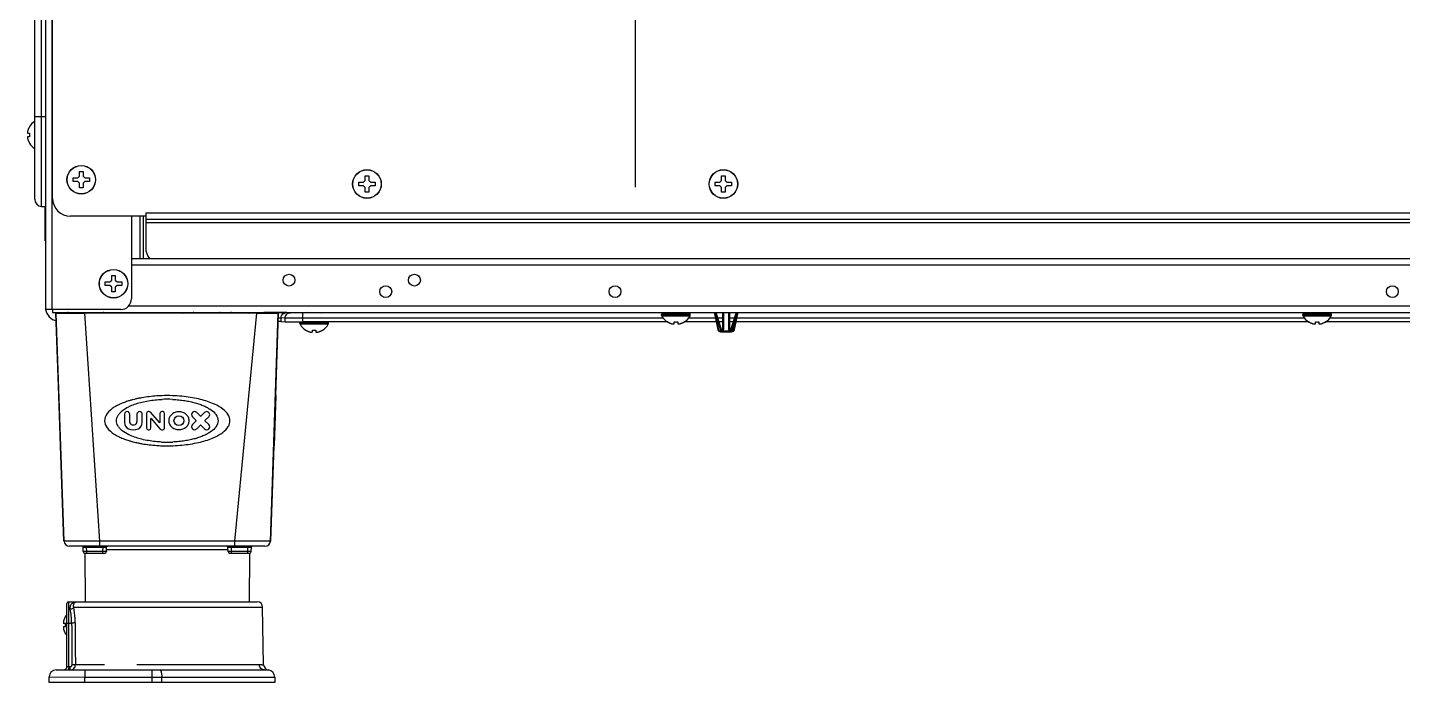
# Model space of a CAD drawing. Header units: millimetres. Extents: x -1538 to 3509, y -1646 to 2016.
# Drawn here: x 2606.4 to 2990.2, y -329.1 to -146.5 of the extents above; entities that cross this region are included whole.
import ezdxf

# ---------------------------------------------------------------- set-up
doc = ezdxf.new("R2010")
doc.units = ezdxf.units.MM
doc.header["$LTSCALE"] = 23.1
doc.layers.get('0').update_dxf_attribs({"linetype": 'CONTINUOUS'})

msp = doc.modelspace()

# ---------------------------------------------------------------- linework, layer by layer
at = {"linetype": 'Continuous'}
for p, q in [((2613.2, 574.36), (2613.2, -225.14)), ((2611.4, 565.09), (2611.4, -225.14)), ((2613.4, -194.14), (2613.4, -4.64)), ((2610.29, -196.39), (2610.29, -41.5)), ((2608.4, -194.39), (2608.4, -43.5)), ((2611.4, -171.44), (2608.4, -171.44)), ((2606.4, -175.94), (2606.95, -175.94)), ((2606.92, -174.14), (2606.95, -174.14)), ((2606.95, -176.94), (2606.4, -176.94)), ((2606.95, -178.74), (2606.92, -178.74)), ((2620.4, -188.44), (2620.9, -187.94)), ((2620.9, -187.94), (2620.9, -186.64)), ((2620.9, -186.64), (2621.9, -186.64)), ((2621.9, -186.64), (2621.9, -187.94)), ((2621.9, -187.94), (2622.4, -188.44)), ((2700.65, -189.14), (2700.65, -187.84)), ((2700.65, -187.84), (2701.65, -187.84)), ((2701.65, -187.84), (2701.65, -189.14)), ((2800.15, -187.84), (2801.15, -187.84)), ((2800.15, -189.14), (2800.15, -187.84)), ((2801.15, -187.84), (2801.15, -189.14)), ((2619.1, -189.44), (2619.1, -188.44)), ((2619.1, -188.44), (2620.4, -188.44)), ((2620.4, -189.44), (2619.1, -189.44)), ((2620.9, -189.94), (2620.4, -189.44)), ((2620.9, -191.24), (2620.9, -189.94)), ((2621.9, -191.24), (2620.9, -191.24)), ((2622.4, -189.44), (2621.9, -189.94)), ((2621.9, -189.94), (2621.9, -191.24)), ((2622.4, -188.44), (2623.7, -188.44)), ((2623.7, -189.44), (2622.4, -189.44)), ((2623.7, -188.44), (2623.7, -189.44)), ((2698.85, -190.64), (2698.85, -189.64)), ((2698.85, -189.64), (2700.15, -189.64)), ((2700.15, -190.64), (2698.85, -190.64)), ((2700.15, -189.64), (2700.65, -189.14)), ((2700.65, -191.14), (2700.15, -190.64)), ((2700.65, -192.44), (2700.65, -191.14)), ((2701.65, -189.14), (2702.15, -189.64)), ((2702.15, -190.64), (2701.65, -191.14)), ((2701.65, -191.14), (2701.65, -192.44)), ((2702.15, -189.64), (2703.45, -189.64)), ((2703.45, -190.64), (2702.15, -190.64)), ((2703.45, -189.64), (2703.45, -190.64)), ((2798.35, -189.64), (2799.65, -189.64)), ((2798.35, -190.64), (2798.35, -189.64)), ((2799.65, -190.64), (2798.35, -190.64)), ((2799.65, -189.64), (2800.15, -189.14)), ((2800.15, -191.14), (2799.65, -190.64)), ((2800.15, -192.44), (2800.15, -191.14)), ((2801.15, -189.14), (2801.65, -189.64)), ((2801.65, -190.64), (2801.15, -191.14)), ((2801.15, -191.14), (2801.15, -192.44)), ((2801.65, -189.64), (2802.95, -189.64)), ((2802.95, -190.64), (2801.65, -190.64)), ((2802.95, -189.64), (2802.95, -190.64)), ((2701.65, -192.44), (2700.65, -192.44)), ((2801.15, -192.44), (2800.15, -192.44)), ((2610.29, -196.39), (2611.35, -196.44)), ((2611.35, -205.94), (2611.35, -196.44)), ((2639.4, -199.14), (2618.4, -199.14)), ((2635.4, -199.14), (2635.4, -222.14)), ((2637.86, -210.94), (2637.86, -199.14)), ((2638.73, -210.94), (2638.73, -199.14)), ((2639.4, -198.14), (2639.4, -207.94)), ((2639.4, -198.14), (3443.4, -198.14)), ((2639.4, -199.94), (3443.4, -199.94)), ((3443.4, -200.94), (2639.4, -200.94)), ((2611.35, -203.94), (2611.4, -203.94)), ((2611.35, -205.94), (2611.4, -205.94)), ((2635.4, -210.94), (3447.4, -210.94)), ((3447.4, -212.74), (2635.4, -212.74)), ((2628.1, -218.44), (2628.1, -217.44)), ((2628.1, -217.44), (2629.4, -217.44)), ((2629.4, -218.44), (2628.1, -218.44)), ((2629.4, -217.44), (2629.9, -216.94)), ((2629.9, -218.94), (2629.4, -218.44)), ((2629.9, -216.94), (2629.9, -215.64)), ((2629.9, -215.64), (2630.9, -215.64)), ((2630.9, -215.64), (2630.9, -216.94)), ((2630.9, -216.94), (2631.4, -217.44)), ((2631.4, -218.44), (2630.9, -218.94)), ((2631.4, -217.44), (2632.7, -217.44)), ((2632.7, -218.44), (2631.4, -218.44)), ((2632.7, -217.44), (2632.7, -218.44)), ((2629.9, -220.24), (2629.9, -218.94)), ((2630.9, -220.24), (2629.9, -220.24)), ((2630.9, -218.94), (2630.9, -220.24)), ((2632.4, -225.14), (2611.4, -225.14)), ((2613.4, -225.14), (2613.4, -225.94)), ((2613.4, -225.94), (3469.4, -225.94)), ((2615.1, -249.14), (2614.3, -226.15)), ((2616.62, -289.7), (2614.4, -226.14)), ((2614.4, -226.14), (2622.4, -226.14)), ((2626.58, -289.7), (2622.4, -226.15)), ((2670.39, -226.15), (2622.4, -226.15)), ((2634.63, -224.14), (3448.17, -224.14)), ((2641.01, -225.94), (2640.8, -226.15)), ((2642.9, -226.15), (2642.9, -225.94)), ((2647.9, -226.15), (2647.9, -225.94)), ((2649.79, -225.94), (2649.99, -226.15)), ((2664.25, -289.7), (2670.39, -226.15)), ((2670.39, -226.14), (2676.4, -226.14)), ((2674.18, -289.7), (2676.4, -226.14)), ((2675.69, -249.14), (2676.5, -226.15)), ((2679.79, -226.04), (2678.79, -225.99)), ((2683.24, -228.57), (2683.24, -226.06)), ((2785.48, -226.06), (2683.24, -226.06)), ((2684.62, -226.03), (2684.47, -225.94)), ((2688.18, -226.03), (2688.32, -225.94)), ((2791, -226.14), (2783.8, -226.14)), ((2797.95, -226.06), (2789.31, -226.06)), ((2798.03, -225.94), (2799.06, -230.71)), ((2798.28, -225.94), (2799.31, -230.66)), ((2799.89, -230.85), (2798.36, -225.94)), ((2800.13, -230.77), (2798.62, -225.94)), ((2800.4, -226.06), (2798.66, -226.06)), ((2800.4, -225.94), (2800.4, -230.74)), ((2800.65, -225.94), (2800.65, -230.74)), ((2802.15, -230.74), (2802.15, -225.94)), ((2802.4, -230.74), (2802.4, -225.94)), ((2804.13, -226.06), (2802.4, -226.06)), ((2804.17, -225.94), (2802.67, -230.77)), ((2804.43, -225.94), (2802.91, -230.85)), ((2803.49, -230.66), (2804.51, -225.94)), ((2803.73, -230.71), (2804.77, -225.94)), ((2964.48, -226.06), (2804.85, -226.06)), ((2970, -226.14), (2962.8, -226.14)), ((2999.4, -226.06), (2968.31, -226.06)), ((2676.35, -227.48), (2677.13, -227.48)), ((2677.13, -227.48), (2677.13, -228.48)), ((2678.31, -227.54), (2677.13, -227.48)), ((2677.13, -228.48), (2678.31, -228.54)), ((2678.31, -228.54), (2678.31, -227.54)), ((2682.4, -229.04), (2682.4, -228.84)), ((2690.4, -228.84), (2682.4, -228.84)), ((2690.4, -229.04), (2682.4, -229.04)), ((2690.34, -229.25), (2682.45, -229.25)), ((2783.92, -227.56), (2683.24, -227.56)), ((2785.1, -228.57), (2683.24, -228.57)), ((2690.4, -229.04), (2690.4, -228.84)), ((2791.4, -226.54), (2783.4, -226.54)), ((2783.4, -226.74), (2783.4, -226.54)), ((2791.4, -226.74), (2783.4, -226.74)), ((2791.34, -226.95), (2783.45, -226.95)), ((2785.1, -228.62), (2785.1, -228.59)), ((2786.9, -229.14), (2786.9, -228.59)), ((2787.9, -228.59), (2787.9, -229.14)), ((2798.6, -228.57), (2789.7, -228.57)), ((2789.7, -228.59), (2789.7, -228.62)), ((2798.38, -227.56), (2790.87, -227.56)), ((2791.4, -226.74), (2791.4, -226.54)), ((2800.4, -227.56), (2799.13, -227.56)), ((2800.4, -228.57), (2799.44, -228.57)), ((2803.67, -227.56), (2802.4, -227.56)), ((2803.35, -228.57), (2802.4, -228.57)), ((2964.1, -228.57), (2804.2, -228.57)), ((2962.92, -227.56), (2804.42, -227.56)), ((2970.4, -226.54), (2962.4, -226.54)), ((2962.4, -226.74), (2962.4, -226.54)), ((2970.4, -226.74), (2962.4, -226.74)), ((2970.34, -226.95), (2962.45, -226.95)), ((2964.1, -228.62), (2964.1, -228.59)), ((2965.9, -229.14), (2965.9, -228.59)), ((2966.9, -228.59), (2966.9, -229.14)), ((3000.02, -228.57), (2968.7, -228.57)), ((2968.7, -228.59), (2968.7, -228.62)), ((2999.55, -227.56), (2969.87, -227.56)), ((2970.4, -226.74), (2970.4, -226.54)), ((2684.1, -230.92), (2684.1, -230.89)), ((2685.9, -231.44), (2685.9, -230.89)), ((2686.9, -230.89), (2686.9, -231.44)), ((2688.7, -230.89), (2688.7, -230.92)), ((2799.31, -230.66), (2799.06, -230.71)), ((2799.84, -231.09), (2800.22, -231.09)), ((2799.84, -231.09), (2799.84, -231.34)), ((2799.84, -231.34), (2802.95, -231.34)), ((2799.89, -230.85), (2800.13, -230.77)), ((2800.3, -230.84), (2800.22, -230.84)), ((2800.22, -231.09), (2800.22, -230.84)), ((2800.3, -231.09), (2800.3, -230.84)), ((2800.3, -231.09), (2802.5, -231.09)), ((2800.65, -230.74), (2800.4, -230.74)), ((2802.15, -230.74), (2802.4, -230.74)), ((2802.57, -230.84), (2802.5, -230.84)), ((2802.5, -231.09), (2802.5, -230.84)), ((2802.57, -231.09), (2802.57, -230.84)), ((2802.57, -231.09), (2802.95, -231.09)), ((2802.91, -230.85), (2802.67, -230.77)), ((2802.95, -231.09), (2802.95, -231.34)), ((2803.49, -230.66), (2803.73, -230.71)), ((2615.59, -263.14), (2615.1, -249.14)), ((2615.2, -249.14), (2615.1, -249.14)), ((2675.69, -249.14), (2675.21, -263.14)), ((2675.69, -249.14), (2675.59, -249.14)), ((2615.45, -256.14), (2615.35, -256.14)), ((2633.43, -254.35), (2633.43, -256.65)), ((2634.91, -256.47), (2634.91, -254.35)), ((2636.94, -254.35), (2636.94, -256.47)), ((2638.42, -256.65), (2638.42, -254.35)), ((2639.56, -254.11), (2639.56, -258.17)), ((2640.36, -253.61), (2640.07, -253.61)), ((2643.29, -256.71), (2640.74, -253.78)), ((2640.83, -258.17), (2640.83, -255.6)), ((2640.9, -255.57), (2643.45, -258.51)), ((2643.37, -254.11), (2643.37, -256.68)), ((2644.13, -253.61), (2643.88, -253.61)), ((2644.64, -258.17), (2644.64, -254.11)), ((2652.41, -255.05), (2653.48, -256.11)), ((2653.48, -256.17), (2652.41, -257.24)), ((2654.67, -254.92), (2653.61, -253.85)), ((2655.8, -253.85), (2654.73, -254.92)), ((2655.93, -256.11), (2656.99, -255.05)), ((2656.99, -257.24), (2655.93, -256.17)), ((2675.35, -256.14), (2675.45, -256.14)), ((2640.07, -258.68), (2640.32, -258.68)), ((2643.84, -258.68), (2644.13, -258.68)), ((2653.61, -258.43), (2654.67, -257.37)), ((2654.73, -257.37), (2655.8, -258.43)), ((2616.52, -289.7), (2615.59, -263.14)), ((2615.59, -263.14), (2615.69, -263.14)), ((2674.28, -289.7), (2675.21, -263.14)), ((2675.11, -263.14), (2675.21, -263.14)), ((2672.68, -291.14), (2618.12, -291.14)), ((2621.92, -292.65), (2621.9, -291.39)), ((2622.9, -291.39), (2622.9, -291.14)), ((2622.92, -292.65), (2622.9, -291.39)), ((2622.9, -291.39), (2627.47, -291.39)), ((2626.58, -291.14), (2626.58, -289.7)), ((2664.25, -289.7), (2626.58, -289.7)), ((2627.42, -292.65), (2627.47, -291.39)), ((2627.47, -291.39), (2627.47, -291.14)), ((2628.42, -292.66), (2628.47, -291.38)), ((2662.38, -292.66), (2662.32, -291.38)), ((2663.32, -291.39), (2663.32, -291.14)), ((2663.32, -291.39), (2667.89, -291.39)), ((2663.38, -292.65), (2663.32, -291.39)), ((2664.25, -291.14), (2664.25, -289.7)), ((2667.87, -292.65), (2667.89, -291.39)), ((2667.89, -291.39), (2667.89, -291.14)), ((2668.87, -292.65), (2668.89, -291.39)), ((2622.42, -293.14), (2622.53, -306.64)), ((2622.42, -293.14), (2622.53, -306.64)), ((2627.92, -293.14), (2622.42, -293.14)), ((2622.92, -293.14), (2622.92, -292.65)), ((2627.42, -292.65), (2622.92, -292.65)), ((2627.42, -293.14), (2627.42, -292.65)), ((2662.35, -292.13), (2628.44, -292.13)), ((2668.37, -293.14), (2662.88, -293.14)), ((2667.87, -292.65), (2663.38, -292.65)), ((2663.38, -293.14), (2663.38, -292.65)), ((2667.87, -293.14), (2667.87, -292.65)), ((2668.38, -293.14), (2668.26, -306.64)), ((2617.9, -325.64), (2617.9, -306.64)), ((2617.9, -306.64), (2670.53, -306.64)), ((2616.92, -310.84), (2616.95, -310.84)), ((2617.4, -324.64), (2617.4, -307.14)), ((2619.31, -308.12), (2672.03, -308.12)), ((2672.31, -324.19), (2672.03, -308.12)), ((2616.4, -312.64), (2616.95, -312.64)), ((2616.95, -313.64), (2616.4, -313.64)), ((2617.9, -312.58), (2618.71, -312.58)), ((2616.95, -315.44), (2616.92, -315.44)), ((2614.42, -325.64), (2672.56, -325.64)), ((2617.9, -324.73), (2618.3, -324.73)), ((2618.3, -325.64), (2618.3, -324.73)), ((2619.76, -324.17), (2627.85, -324.17)), ((2622.43, -325.64), (2622.43, -327.64)), ((2636.95, -324.17), (2671.12, -324.17)), ((2641.06, -325.64), (2641.06, -329.14)), ((2612.4, -329.14), (2612.42, -327.61)), ((2675.4, -329.14), (2612.4, -329.14)), ((2612.42, -327.61), (2622.43, -327.64)), ((2622.4, -329.14), (2622.43, -327.64)), ((2622.43, -327.64), (2675.4, -327.64)), ((2643.87, -329.14), (2643.87, -327.64)), ((2675.4, -327.64), (2675.4, -329.14))]:
    msp.add_line(p, q, dxfattribs=at)
at = {"color": 1}
msp.add_line((2776.05, -91.05), (2776.05, -191.05), dxfattribs=at)
at = {"linetype": 'Continuous'}
for points in [[(2628.47, -291.38), (2628.48, -291.33), (2628.53, -291.23), (2628.62, -291.17), (2628.72, -291.14)], [(2662.07, -291.14), (2662.18, -291.17), (2662.26, -291.23), (2662.31, -291.33), (2662.32, -291.38)]]:
    msp.add_lwpolyline(points, dxfattribs=at)
for centre, radius in [((2621.4, -188.94), 4), ((2621.4, -188.94), 3.95), ((2701.15, -190.14), 4), ((2701.15, -190.14), 3.95), ((2800.65, -190.14), 4), ((2800.65, -190.14), 3.95), ((2630.4, -217.94), 4), ((2630.4, -217.94), 3.95), ((2679.4, -216.94), 1.65), ((2706.4, -220.14), 1.65), ((2714.4, -216.94), 1.65), ((2770.4, -220.14), 1.65), ((2987.4, -220.14), 1.65), ((2648.65, -256.14), 1.37)]:
    msp.add_circle(centre, radius, dxfattribs=at)
for centre, radius, start, end in [((2611.02, -176.64), 4.8, 123.2248, 148.5421), ((2608.39, -175.7), 2.01, 172.7256, 174.8598), ((2608.37, -175.7), 1.98, 174.8627, 175.7144), ((2608.36, -175.69), 1.97, 175.714, 176.9766), ((2608.35, -175.69), 1.96, 176.9771, 178.0037), ((2608.34, -175.69), 1.95, 178.0037, 179.0738), ((2608.34, -175.69), 1.95, 179.0741, 180.1995), ((2608.34, -175.69), 1.95, 180.1995, 181.1541), ((2608.34, -175.69), 1.95, 181.1545, 182.3767), ((2608.35, -175.69), 1.96, 182.3765, 183.2159), ((2608.36, -175.69), 1.97, 183.2167, 184.6016), ((2608.37, -175.69), 1.98, 184.6009, 185.2558), ((2608.39, -175.69), 2.01, 185.2585, 187.2741), ((2610.9, -176.59), 4.64, 163.6036, 165.6824), ((2610.93, -176.6), 4.67, 162.6228, 163.6051), ((2610.94, -176.6), 4.68, 161.535, 162.6227), ((2610.96, -176.61), 4.7, 159.4813, 161.5344), ((2610.97, -176.61), 4.72, 158.9977, 159.4819), ((2610.98, -176.62), 4.72, 157.4524, 158.9975), ((2610.98, -176.62), 4.73, 156.6826, 157.4526), ((2610.99, -176.62), 4.73, 155.4278, 156.6825), ((2610.99, -176.62), 4.74, 154.4598, 155.4278), ((2611, -176.62), 4.74, 153.3188, 154.4598), ((2611, -176.63), 4.75, 151.9926, 153.3187), ((2611, -176.63), 4.75, 151.0316, 151.9926), ((2611.01, -176.63), 4.75, 148.4659, 151.0313), ((2610.71, -176.44), 3.79, 172.4013, 179.9911), ((2610.71, -176.44), 3.79, 180.0089, 187.5987), ((2608.39, -177.2), 2.01, 172.7259, 174.7415), ((2608.37, -177.2), 1.98, 174.7442, 175.3991), ((2608.36, -177.19), 1.97, 175.3984, 176.7833), ((2608.35, -177.19), 1.96, 176.7841, 177.6235), ((2608.34, -177.19), 1.96, 177.6234, 178.8455), ((2608.34, -177.19), 1.95, 178.8459, 180.9258), ((2608.34, -177.19), 1.95, 180.9261, 181.9964), ((2608.35, -177.19), 1.96, 181.9964, 183.0228), ((2608.36, -177.19), 1.97, 183.0233, 184.286), ((2608.37, -177.19), 1.98, 184.2856, 185.1372), ((2608.39, -177.19), 2.01, 185.1401, 187.2744), ((2610.9, -176.3), 4.64, 194.3176, 196.3964), ((2610.93, -176.29), 4.67, 196.3949, 197.3772), ((2610.94, -176.28), 4.68, 197.3773, 198.465), ((2610.96, -176.28), 4.7, 198.4656, 200.5187), ((2610.97, -176.27), 4.72, 200.5181, 201.0023), ((2610.98, -176.27), 4.72, 201.0025, 202.5476), ((2610.98, -176.27), 4.73, 202.5474, 203.3174), ((2610.99, -176.27), 4.73, 203.3175, 204.5722), ((2610.99, -176.26), 4.74, 204.5722, 205.5402), ((2611, -176.26), 4.74, 205.5402, 206.6812), ((2611, -176.26), 4.75, 206.6813, 208.0074), ((2611, -176.26), 4.75, 208.0074, 208.9684), ((2611.01, -176.26), 4.75, 208.9687, 211.5341), ((2611.02, -176.24), 4.8, 211.4579, 236.7752), ((2610.4, -194.39), 2, 180, 267), ((2618.4, -194.14), 5, 180, 270), ((2644.4, -207.94), 5, 180, 216.9086), ((2632.4, -222.14), 3, 270, 0), ((2617.8, -226.34), 0.4, 90, 150), ((2618.4, -225.54), 0.6, 270, 317.8047), ((2622.8, -225.54), 0.6, 222.1953, 270), ((2627.5, -226.34), 0.4, 29.4765, 90), ((2652.8, -226.34), 0.4, 90, 150.5235), ((2660, -226.34), 0.4, 29.4765, 90), ((2663.3, -226.34), 0.4, 90, 150.5235), ((2668, -225.54), 0.6, 270, 317.8047), ((2672.4, -225.54), 0.6, 222.1953, 270), ((2678.58, -227.47), 6.38, 166.1537, 167.9797), ((2783.8, -226.54), 0.4, 90, 180), ((2785.2, -225.54), 0.6, 270, 317.8047), ((2789.6, -225.54), 0.6, 222.1953, 270), ((2791, -226.54), 0.4, 0, 90), ((2962.8, -226.54), 0.4, 90, 180), ((2964.2, -225.54), 0.6, 270, 317.8047), ((2968.6, -225.54), 0.6, 222.1953, 270), ((2970, -226.54), 0.4, 0, 90), ((2682.8, -228.84), 0.4, 137.1881, 180), ((2682.8, -229.04), 0.4, 180, 210.3012), ((2686.6, -226.82), 4.8, 210.3012, 238.6273), ((2686.6, -226.82), 4.8, 210.3012, 238.6273), ((2686.2, -226.82), 4.8, 301.3727, 329.6988), ((2686.2, -226.82), 4.8, 301.3727, 329.6988), ((2690, -228.84), 0.4, 0, 42.6167), ((2690, -229.04), 0.4, 329.6988, 0), ((2783.8, -226.74), 0.4, 180, 210.3012), ((2787.6, -224.52), 4.8, 210.3012, 238.6273), ((2787.6, -224.52), 4.8, 210.3012, 238.6273), ((2787.58, -224.54), 4.75, 238.4659, 241.0313), ((2787.58, -224.54), 4.75, 241.0316, 241.9926), ((2787.58, -224.54), 4.75, 241.9926, 243.3187), ((2787.58, -224.55), 4.74, 243.3188, 244.4598), ((2787.58, -224.55), 4.74, 244.4598, 245.4278), ((2787.58, -224.55), 4.73, 245.4278, 246.6825), ((2787.57, -224.56), 4.73, 246.6826, 247.4526), ((2787.57, -224.56), 4.72, 247.4524, 248.9975), ((2787.57, -224.57), 4.72, 248.9977, 249.4819), ((2787.56, -224.58), 4.7, 249.4813, 251.5344), ((2787.56, -224.6), 4.68, 251.535, 252.6227), ((2787.55, -224.62), 4.67, 252.6228, 253.6051), ((2787.54, -224.65), 4.64, 253.6036, 255.6824), ((2786.65, -227.15), 2.01, 262.7259, 264.7415), ((2786.65, -227.17), 1.98, 264.7442, 265.3991), ((2786.65, -227.18), 1.97, 265.3984, 266.7833), ((2786.65, -227.19), 1.96, 266.7841, 267.6235), ((2786.65, -227.2), 1.96, 267.6234, 268.8455), ((2786.65, -227.2), 1.95, 268.8459, 270.9258), ((2786.65, -227.2), 1.95, 270.9261, 271.9964), ((2786.65, -227.2), 1.96, 271.9964, 273.0228), ((2786.65, -227.19), 1.97, 273.0233, 274.286), ((2786.65, -227.17), 1.98, 274.2856, 275.1372), ((2786.64, -227.15), 2.01, 275.1401, 277.2744), ((2787.4, -224.84), 3.78, 262.3953, 277.6047), ((2788.15, -227.15), 2.01, 262.7256, 264.8598), ((2788.15, -227.17), 1.98, 264.8627, 265.7144), ((2788.15, -227.19), 1.97, 265.714, 266.9766), ((2788.15, -227.2), 1.96, 266.9771, 268.0037), ((2788.15, -227.2), 1.95, 268.0037, 269.0738), ((2788.15, -227.2), 1.95, 269.0741, 270.1995), ((2788.15, -227.2), 1.95, 270.1995, 271.1541), ((2788.15, -227.2), 1.95, 271.1545, 272.3767), ((2788.15, -227.19), 1.96, 272.3765, 273.2159), ((2788.15, -227.18), 1.97, 273.2167, 274.6016), ((2788.15, -227.17), 1.98, 274.6009, 275.2558), ((2788.14, -227.15), 2.01, 275.2585, 277.2741), ((2787.25, -224.65), 4.64, 284.3176, 286.3964), ((2787.24, -224.62), 4.67, 286.3949, 287.3772), ((2787.24, -224.6), 4.68, 287.3773, 288.465), ((2787.23, -224.58), 4.7, 288.4656, 290.5187), ((2787.23, -224.57), 4.72, 290.5181, 291.0023), ((2787.22, -224.56), 4.72, 291.0025, 292.5476), ((2787.22, -224.56), 4.73, 292.5474, 293.3174), ((2787.22, -224.55), 4.73, 293.3175, 294.5722), ((2787.22, -224.55), 4.74, 294.5722, 295.5402), ((2787.22, -224.55), 4.74, 295.5402, 296.6812), ((2787.21, -224.54), 4.75, 296.6813, 298.0074), ((2787.21, -224.54), 4.75, 298.0074, 298.9684), ((2787.21, -224.54), 4.75, 298.9687, 301.5341), ((2787.2, -224.52), 4.8, 301.3727, 329.6988), ((2787.2, -224.52), 4.8, 301.3727, 329.6988), ((2791, -226.74), 0.4, 329.6988, 0), ((2962.8, -226.74), 0.4, 180, 210.3012), ((2966.6, -224.52), 4.8, 210.3012, 238.6273), ((2966.6, -224.52), 4.8, 210.3012, 238.6273), ((2966.58, -224.54), 4.75, 238.4659, 241.0313), ((2966.58, -224.54), 4.75, 241.0316, 241.9926), ((2966.58, -224.54), 4.75, 241.9926, 243.3187), ((2966.58, -224.55), 4.74, 243.3188, 244.4598), ((2966.58, -224.55), 4.74, 244.4598, 245.4278), ((2966.58, -224.55), 4.73, 245.4278, 246.6825), ((2966.57, -224.56), 4.73, 246.6826, 247.4526), ((2966.57, -224.56), 4.72, 247.4524, 248.9975), ((2966.57, -224.57), 4.72, 248.9977, 249.4819), ((2966.56, -224.58), 4.7, 249.4813, 251.5344), ((2966.56, -224.6), 4.68, 251.535, 252.6227), ((2966.55, -224.62), 4.67, 252.6228, 253.6051), ((2966.54, -224.65), 4.64, 253.6036, 255.6824), ((2965.65, -227.15), 2.01, 262.7259, 264.7415), ((2965.65, -227.17), 1.98, 264.7442, 265.3991), ((2965.65, -227.18), 1.97, 265.3984, 266.7833), ((2965.65, -227.19), 1.96, 266.7841, 267.6235), ((2965.65, -227.2), 1.96, 267.6234, 268.8455), ((2965.65, -227.2), 1.95, 268.8459, 270.9258), ((2965.65, -227.2), 1.95, 270.9261, 271.9964), ((2965.65, -227.2), 1.96, 271.9964, 273.0228), ((2965.65, -227.19), 1.97, 273.0233, 274.286), ((2965.65, -227.17), 1.98, 274.2856, 275.1372), ((2965.64, -227.15), 2.01, 275.1401, 277.2744), ((2966.4, -224.84), 3.78, 262.3953, 277.6047), ((2967.15, -227.15), 2.01, 262.7256, 264.8598), ((2967.15, -227.17), 1.98, 264.8627, 265.7144), ((2967.15, -227.19), 1.97, 265.714, 266.9766), ((2967.15, -227.2), 1.96, 266.9771, 268.0037), ((2967.15, -227.2), 1.95, 268.0037, 269.0738), ((2967.15, -227.2), 1.95, 269.0741, 270.1995), ((2967.15, -227.2), 1.95, 270.1995, 271.1541), ((2967.15, -227.2), 1.95, 271.1545, 272.3767), ((2967.15, -227.19), 1.96, 272.3765, 273.2159), ((2967.15, -227.18), 1.97, 273.2167, 274.6016), ((2967.15, -227.17), 1.98, 274.6009, 275.2558), ((2967.14, -227.15), 2.01, 275.2585, 277.2741), ((2966.25, -224.65), 4.64, 284.3176, 286.3964), ((2966.24, -224.62), 4.67, 286.3949, 287.3772), ((2966.24, -224.6), 4.68, 287.3773, 288.465), ((2966.23, -224.58), 4.7, 288.4656, 290.5187), ((2966.23, -224.57), 4.72, 290.5181, 291.0023), ((2966.22, -224.56), 4.72, 291.0025, 292.5476), ((2966.22, -224.56), 4.73, 292.5474, 293.3174), ((2966.22, -224.55), 4.73, 293.3175, 294.5722), ((2966.22, -224.55), 4.74, 294.5722, 295.5402), ((2966.22, -224.55), 4.74, 295.5402, 296.6812), ((2966.21, -224.54), 4.75, 296.6813, 298.0074), ((2966.21, -224.54), 4.75, 298.0074, 298.9684), ((2966.21, -224.54), 4.75, 298.9687, 301.5341), ((2966.2, -224.52), 4.8, 301.3727, 329.6988), ((2966.2, -224.52), 4.8, 301.3727, 329.6988), ((2970, -226.74), 0.4, 329.6988, 0), ((2686.58, -226.84), 4.75, 238.4659, 241.0313), ((2686.58, -226.84), 4.75, 241.0316, 241.9926), ((2686.58, -226.84), 4.75, 241.9926, 243.3187), ((2686.58, -226.85), 4.74, 243.3188, 244.4598), ((2686.58, -226.85), 4.74, 244.4598, 245.4278), ((2686.58, -226.85), 4.73, 245.4278, 246.6825), ((2686.57, -226.86), 4.73, 246.6826, 247.4526), ((2686.57, -226.86), 4.72, 247.4524, 248.9975), ((2686.57, -226.87), 4.72, 248.9977, 249.4819), ((2686.56, -226.88), 4.7, 249.4813, 251.5344), ((2686.56, -226.9), 4.68, 251.535, 252.6227), ((2686.55, -226.92), 4.67, 252.6228, 253.6051), ((2686.54, -226.95), 4.64, 253.6036, 255.6824), ((2685.65, -229.45), 2.01, 262.7259, 264.7415), ((2685.65, -229.47), 1.98, 264.7442, 265.3991), ((2685.65, -229.48), 1.97, 265.3984, 266.7833), ((2685.65, -229.49), 1.96, 266.7841, 267.6235), ((2685.65, -229.5), 1.96, 267.6234, 268.8455), ((2685.65, -229.5), 1.95, 268.8459, 270.9258), ((2685.65, -229.5), 1.95, 270.9261, 271.9964), ((2685.65, -229.5), 1.96, 271.9964, 273.0228), ((2685.65, -229.49), 1.97, 273.0233, 274.286), ((2685.65, -229.47), 1.98, 274.2856, 275.1372), ((2685.64, -229.45), 2.01, 275.1401, 277.2744), ((2686.4, -227.14), 3.78, 262.3953, 277.6047), ((2687.15, -229.45), 2.01, 262.7256, 264.8598), ((2687.15, -229.47), 1.98, 264.8627, 265.7144), ((2687.15, -229.49), 1.97, 265.714, 266.9766), ((2687.15, -229.5), 1.96, 266.9771, 268.0037), ((2687.15, -229.5), 1.95, 268.0037, 269.0738), ((2687.15, -229.5), 1.95, 269.0741, 270.1995), ((2687.15, -229.5), 1.95, 270.1995, 271.1541), ((2687.15, -229.5), 1.95, 271.1545, 272.3767), ((2687.15, -229.49), 1.96, 272.3765, 273.2159), ((2687.15, -229.48), 1.97, 273.2167, 274.6016), ((2687.15, -229.47), 1.98, 274.6009, 275.2558), ((2687.14, -229.45), 2.01, 275.2585, 277.2741), ((2686.25, -226.95), 4.64, 284.3176, 286.3964), ((2686.24, -226.92), 4.67, 286.3949, 287.3772), ((2686.24, -226.9), 4.68, 287.3773, 288.465), ((2686.23, -226.88), 4.7, 288.4656, 290.5187), ((2686.23, -226.87), 4.72, 290.5181, 291.0023), ((2686.22, -226.86), 4.72, 291.0025, 292.5476), ((2686.22, -226.86), 4.73, 292.5474, 293.3174), ((2686.22, -226.85), 4.73, 293.3175, 294.5722), ((2686.22, -226.85), 4.74, 294.5722, 295.5402), ((2686.22, -226.85), 4.74, 295.5402, 296.6812), ((2686.21, -226.84), 4.75, 296.6813, 298.0074), ((2686.21, -226.84), 4.75, 298.0074, 298.9684), ((2686.21, -226.84), 4.75, 298.9687, 301.5341), ((2799.84, -230.54), 0.8, 192.2251, 270), ((2799.84, -230.54), 0.55, 192.2251, 270), ((2800.22, -230.74), 0.35, 197.2709, 270), ((2800.22, -230.74), 0.1, 197.2709, 270), ((2800.3, -230.74), 0.35, 270, 0), ((2800.3, -230.74), 0.1, 270, 0), ((2802.5, -230.74), 0.35, 180, 270), ((2802.5, -230.74), 0.1, 180, 270), ((2802.57, -230.74), 0.1, 270, 342.7291), ((2802.57, -230.74), 0.35, 270, 342.7291), ((2802.95, -230.54), 0.55, 270, 347.7749), ((2802.95, -230.54), 0.8, 270, 347.7749), ((2645.4, -292.92), 43.78, 88.1051, 91.9045), ((2645.4, -283.75), 33.58, 87.5041, 92.4884), ((2634.17, -254.35), 0.74, 0, 180.0001), ((2635.33, -256.65), 1.9, 180, 246.4218), ((2635.75, -256.47), 0.846, 180, 262.3377), ((2636.09, -256.47), 0.846, 277.6627, 360), ((2637.68, -254.35), 0.74, 0, 180), ((2636.52, -256.65), 1.9, 293.5782, 360), ((2640.07, -254.11), 0.508, 90, 180), ((2640.36, -254.11), 0.508, 41, 90), ((2640.87, -255.6), 0.0423, 41, 180), ((2643.33, -256.68), 0.0423, 220.9989, 360), ((2643.88, -254.11), 0.508, 90, 180), ((2644.13, -254.11), 0.508, 0, 90), ((2653.01, -254.45), 0.846, 45, 225), ((2653.45, -256.14), 0.0423, 315, 44.9987), ((2654.7, -254.89), 0.0423, 225, 315), ((2656.4, -254.45), 0.846, 315, 135.0003), ((2655.96, -256.14), 0.0423, 135, 224.9987), ((2635.92, -255.3), 3.38, 246.4218, 293.5782), ((2635.92, -255.21), 2.11, 262.3377, 277.6624), ((2640.07, -258.17), 0.508, 180.0003, 270), ((2640.32, -258.17), 0.508, 270, 360), ((2643.84, -258.17), 0.508, 221, 270), ((2644.13, -258.17), 0.508, 270, 0.0001), ((2653.01, -257.84), 0.846, 135, 315), ((2654.7, -257.4), 0.0423, 45, 135), ((2656.4, -257.84), 0.846, 225.0006, 45), ((2645.4, -219.39), 43.76, 267.9356, 272.0555), ((2645.4, -228.56), 33.57, 267.3327, 272.6739), ((2618.12, -289.64), 1.5, 182, 269.9994), ((2621.41, -292.14), 1, 62.1385, 90), ((2621.65, -291.39), 0.25, 1.0003, 90.0181), ((2669.14, -291.39), 0.25, 89.9879, 178.9997), ((2669.39, -292.14), 1, 90, 117.8615), ((2672.68, -289.64), 1.5, 270.0006, 358), ((2622.42, -292.64), 0.5, 181, 269.998), ((2627.92, -292.64), 0.5, 270, 357.587), ((2662.88, -292.64), 0.5, 182.4136, 270), ((2668.37, -292.64), 0.5, 270.0028, 359), ((2617.9, -307.14), 0.5, 90, 180), ((2620.19, -307.65), 1, 107.0886, 112.7773), ((2670.53, -308.14), 1.5, 1, 90), ((2621.01, -313.33), 4.75, 148.4659, 151.0313), ((2621.02, -313.34), 4.8, 139.2086, 148.5421), ((2618.39, -312.4), 2.01, 172.7256, 174.8598), ((2618.37, -312.4), 1.98, 174.8627, 175.7144), ((2618.36, -312.39), 1.97, 175.714, 176.9766), ((2618.35, -312.39), 1.96, 176.9771, 178.0037), ((2618.34, -312.39), 1.95, 178.0037, 179.0738), ((2618.34, -312.39), 1.95, 179.0741, 180.1995), ((2618.34, -312.39), 1.95, 180.1995, 181.1541), ((2618.34, -312.39), 1.95, 181.1545, 182.3767), ((2618.35, -312.39), 1.96, 182.3765, 183.2159), ((2618.36, -312.39), 1.97, 183.2167, 184.6016), ((2618.37, -312.39), 1.98, 184.6009, 185.2558), ((2618.39, -312.39), 2.01, 185.2585, 187.2741), ((2618.39, -313.9), 2.01, 172.7259, 174.7415), ((2618.37, -313.9), 1.98, 174.7442, 175.3991), ((2618.36, -313.89), 1.97, 175.3984, 176.7833), ((2618.35, -313.89), 1.96, 176.7841, 177.6235), ((2618.34, -313.89), 1.96, 177.6234, 178.8455), ((2618.34, -313.89), 1.95, 178.8459, 180.9258), ((2618.34, -313.89), 1.95, 180.9261, 181.9964), ((2618.35, -313.89), 1.96, 181.9964, 183.0228), ((2618.36, -313.89), 1.97, 183.0233, 184.286), ((2618.37, -313.89), 1.98, 184.2856, 185.1372), ((2618.39, -313.89), 2.01, 185.1401, 187.2744), ((2620.9, -313.29), 4.64, 163.6036, 165.6824), ((2620.9, -313), 4.64, 194.3176, 196.3964), ((2620.93, -313.3), 4.67, 162.6228, 163.6051), ((2620.93, -312.99), 4.67, 196.3949, 197.3772), ((2620.94, -313.3), 4.68, 161.535, 162.6227), ((2620.94, -312.98), 4.68, 197.3773, 198.465), ((2620.96, -313.31), 4.7, 159.4813, 161.5344), ((2620.96, -312.98), 4.7, 198.4656, 200.5187), ((2620.97, -313.31), 4.72, 158.9977, 159.4819), ((2620.97, -312.97), 4.72, 200.5181, 201.0023), ((2620.98, -313.32), 4.72, 157.4524, 158.9975), ((2620.98, -312.97), 4.72, 201.0025, 202.5476), ((2620.98, -313.32), 4.73, 156.6826, 157.4526), ((2620.99, -313.32), 4.73, 155.4278, 156.6825), ((2620.99, -313.32), 4.74, 154.4598, 155.4278), ((2621, -313.32), 4.74, 153.3188, 154.4598), ((2621, -313.33), 4.75, 151.9926, 153.3187), ((2621, -313.33), 4.75, 151.0316, 151.9926), ((2620.71, -313.14), 3.79, 172.4013, 179.9911), ((2620.71, -313.14), 3.79, 180.0089, 187.5987), ((6211.99, -289.69), 3593.35, 180.36486, 180.55083), ((6331.47, -291.97), 3711.85, 180.31694, 180.49696), ((2620.98, -312.97), 4.73, 202.5474, 203.3174), ((2620.99, -312.97), 4.73, 203.3175, 204.5722), ((2620.99, -312.96), 4.74, 204.5722, 205.5402), ((2621, -312.96), 4.74, 205.5402, 206.6812), ((2621, -312.96), 4.75, 206.6813, 208.0074), ((2621, -312.96), 4.75, 208.0074, 208.9684), ((2621.01, -312.96), 4.75, 208.9687, 211.5341), ((2621.02, -312.94), 4.8, 211.4579, 220.7914), ((2614.42, -327.64), 2, 90, 179), ((2616.4, -324.64), 1, 270, 0), ((2673.81, -324.17), 1.5, 181, 263.2171), ((2673.4, -327.64), 2, 0, 83.217)]:
    msp.add_arc(centre, radius, start, end, dxfattribs=at)
for centre, major_axis, ratio, start_param, end_param in [((2615.4, -224.44), (-2.83, -2.83), 0.999924, 5.670224, 6.83049), ((2672.2, -228.49), (5, 0), 0.008727, 6.457718, 6.873537), ((2683.24, -228.53), (5, 0), 0.008727, -2.96706, -1.570796)]:
    msp.add_ellipse(centre, major_axis=major_axis, ratio=ratio, start_param=start_param, end_param=end_param, dxfattribs=at)
for points in [[(2644.05, -226.14), (2644.08, -226.07), (2644.12, -226), (2644.18, -225.94)], [(2646.62, -225.94), (2646.67, -226), (2646.71, -226.07), (2646.75, -226.15)]]:
    msp.add_open_spline(points, degree=3, dxfattribs=at)
for points, knots in [([(2644.64, -226.14), (2644.67, -226.14), (2644.7, -226.09), (2644.73, -226.03), (2644.74, -225.98), (2644.74, -225.95)], [0, 0, 0, 0, 0.33456, 0.62765, 1, 1, 1, 1]), ([(2646.15, -226.14), (2646.13, -226.14), (2646.09, -226.09), (2646.07, -226.03), (2646.06, -225.98), (2646.05, -225.95)], [0, 0, 0, 0, 0.334542, 0.627638, 1, 1, 1, 1]), ([(2678.79, -225.99), (2678.42, -225.98), (2676.28, -225.95), (2674.15, -225.94), (2672.39, -225.94)], [0, 0, 0, 0, 0.175392, 1, 1, 1, 1]), ([(2677.13, -227.48), (2677.13, -227.26), (2677.23, -226.83), (2677.77, -226.19), (2678.4, -225.98), (2678.79, -225.99)], [0, 0, 0, 0, 0.265871, 0.521843, 1, 1, 1, 1]), ([(2678.31, -227.54), (2678.31, -227.15), (2678.62, -226.36), (2679.41, -226.04), (2679.79, -226.04)], [0, 0, 0, 0, 0.502695, 1, 1, 1, 1]), ([(2683.24, -226.06), (2682.49, -226.06), (2681.48, -226.06), (2680.33, -226.05), (2679.93, -226.04), (2679.79, -226.04)], [0, 0, 0, 0, 0.652638, 0.879334, 1, 1, 1, 1]), ([(2683.24, -227.56), (2682.17, -227.56), (2680.72, -227.56), (2679.08, -227.55), (2678.51, -227.54), (2678.31, -227.54)], [0, 0, 0, 0, 0.652674, 0.879357, 1, 1, 1, 1]), ([(2643.95, -249.17), (2643.45, -249.18), (2642.24, -249.25), (2640.39, -249.42), (2638.73, -249.66), (2637.51, -249.89), (2636.65, -250.08), (2635.83, -250.28), (2635.15, -250.47), (2634.74, -250.59), (2634.61, -250.63)], [0, 0, 0, 0, 0.157659, 0.382572, 0.58963, 0.685921, 0.777243, 0.866283, 0.955457, 1, 1, 1, 1]), ([(2656.19, -250.63), (2655.51, -250.42), (2653.32, -249.84), (2650.19, -249.35), (2647.74, -249.2), (2646.85, -249.17)], [0, 0, 0, 0, 0.222615, 0.719095, 1, 1, 1, 1]), ([(2632.17, -251.56), (2632.09, -251.6), (2631.55, -251.85), (2630.25, -252.56), (2628.57, -253.87), (2627.9, -255.45), (2627.9, -256.14)], [0, 0, 0, 0, 0.04125, 0.275012, 0.678544, 1, 1, 1, 1]), ([(2632.15, -254.01), (2632.37, -253.77), (2633.13, -253.08), (2634, -252.56), (2634.62, -252.25)], [0, 0, 0, 0, 0.313765, 1, 1, 1, 1]), ([(2634.61, -250.63), (2634.21, -250.76), (2633.39, -251.04), (2632.58, -251.37), (2632.17, -251.56)], [0, 0, 0, 0, 0.48085, 1, 1, 1, 1]), ([(2634.62, -252.25), (2634.79, -252.17), (2635.97, -251.62), (2638.44, -250.84), (2641.42, -250.36), (2643.31, -250.22), (2643.94, -250.19)], [0, 0, 0, 0, 0.057408, 0.407118, 0.80488, 1, 1, 1, 1]), ([(2646.86, -250.19), (2647.17, -250.21), (2648.05, -250.26), (2649.46, -250.4), (2650.8, -250.6), (2651.79, -250.8), (2652.48, -250.96), (2653.15, -251.13), (2654.03, -251.39), (2655.04, -251.74), (2655.82, -252.08), (2656.17, -252.25)], [0, 0, 0, 0, 0.096488, 0.276509, 0.442355, 0.519536, 0.592779, 0.664239, 0.735865, 0.878106, 1, 1, 1, 1]), ([(2656.17, -252.25), (2656.22, -252.28), (2656.64, -252.49), (2657.52, -252.99), (2658.28, -253.59), (2658.64, -254)], [0, 0, 0, 0, 0.051563, 0.465079, 1, 1, 1, 1]), ([(2658.62, -251.56), (2658.44, -251.47), (2657.64, -251.13), (2656.83, -250.83), (2656.19, -250.63)], [0, 0, 0, 0, 0.227638, 1, 1, 1, 1]), ([(2662.9, -256.14), (2662.9, -255.88), (2662.82, -255.32), (2662.27, -254.1), (2660.85, -252.72), (2659.41, -251.92), (2658.62, -251.56)], [0, 0, 0, 0, 0.1198, 0.254861, 0.60223, 1, 1, 1, 1]), ([(2627.9, -256.14), (2627.9, -256.84), (2628.57, -258.42), (2630.25, -259.72), (2631.52, -260.42), (2632.04, -260.67), (2632.09, -260.69)], [0, 0, 0, 0, 0.325823, 0.734844, 0.971786, 1, 1, 1, 1]), ([(2631.22, -256.14), (2631.22, -255.92), (2631.28, -255.44), (2631.59, -254.7), (2631.94, -254.25), (2632.15, -254.01)], [0, 0, 0, 0, 0.282762, 0.599317, 1, 1, 1, 1]), ([(2632.11, -258.24), (2631.91, -258.01), (2631.59, -257.57), (2631.28, -256.84), (2631.22, -256.37), (2631.22, -256.14)], [0, 0, 0, 0, 0.386646, 0.710619, 1, 1, 1, 1]), ([(2646.89, -254.18), (2646.8, -254.24), (2646.45, -254.52), (2645.96, -255.14), (2645.8, -255.82), (2645.8, -256.14)], [0, 0, 0, 0, 0.13782, 0.577461, 1, 1, 1, 1]), ([(2645.8, -256.14), (2645.8, -256.47), (2645.96, -257.14), (2646.46, -257.78), (2646.82, -258.06), (2646.93, -258.13)], [0, 0, 0, 0, 0.414827, 0.846454, 1, 1, 1, 1]), ([(2651.51, -256.14), (2651.51, -255.82), (2651.35, -255.14), (2650.7, -254.31), (2649.76, -253.77), (2648.65, -253.58), (2647.66, -253.75), (2647.1, -254.04), (2646.89, -254.18)], [0, 0, 0, 0, 0.162094, 0.330751, 0.508275, 0.691811, 0.875347, 1, 1, 1, 1]), ([(2646.93, -258.13), (2647.12, -258.26), (2647.67, -258.54), (2648.65, -258.7), (2649.76, -258.51), (2650.7, -257.97), (2651.35, -257.14), (2651.51, -256.47), (2651.51, -256.14)], [0, 0, 0, 0, 0.11837, 0.303224, 0.488077, 0.666875, 0.836743, 1, 1, 1, 1]), ([(2658.64, -254), (2658.77, -254.14), (2659.26, -254.76), (2659.58, -255.55), (2659.58, -256.14)], [0, 0, 0, 0, 0.241033, 1, 1, 1, 1]), ([(2659.58, -256.14), (2659.58, -256.74), (2659.27, -257.5), (2658.8, -258.12), (2658.68, -258.24)], [0, 0, 0, 0, 0.777282, 1, 1, 1, 1]), ([(2658.7, -260.69), (2659.47, -260.34), (2660.87, -259.55), (2662.27, -258.19), (2662.82, -256.97), (2662.9, -256.41), (2662.9, -256.14)], [0, 0, 0, 0, 0.38951, 0.741645, 0.87856, 1, 1, 1, 1]), ([(2632.09, -260.69), (2632.53, -260.9), (2633.39, -261.25), (2634.28, -261.55), (2634.71, -261.69)], [0, 0, 0, 0, 0.515491, 1, 1, 1, 1]), ([(2634.69, -260.07), (2634.04, -259.75), (2633.13, -259.22), (2632.34, -258.49), (2632.11, -258.24)], [0, 0, 0, 0, 0.682017, 1, 1, 1, 1]), ([(2643.83, -262.09), (2643.24, -262.06), (2641.39, -261.92), (2638.44, -261.45), (2636, -260.67), (2634.84, -260.14), (2634.69, -260.07)], [0, 0, 0, 0, 0.187834, 0.593214, 0.949621, 1, 1, 1, 1]), ([(2656.1, -260.07), (2655.77, -260.23), (2655.02, -260.55), (2654.03, -260.9), (2653.15, -261.16), (2652.48, -261.33), (2651.79, -261.49), (2650.8, -261.68), (2649.46, -261.89), (2648.08, -262.03), (2647.24, -262.08), (2646.96, -262.09)], [0, 0, 0, 0, 0.116158, 0.261112, 0.334104, 0.406927, 0.481566, 0.560219, 0.729227, 0.912681, 1, 1, 1, 1]), ([(2656.09, -261.69), (2656.76, -261.48), (2657.64, -261.16), (2658.49, -260.79), (2658.7, -260.69)], [0, 0, 0, 0, 0.755976, 1, 1, 1, 1]), ([(2658.68, -258.24), (2658.31, -258.67), (2657.53, -259.28), (2656.62, -259.81), (2656.17, -260.03), (2656.1, -260.07)], [0, 0, 0, 0, 0.530253, 0.926618, 1, 1, 1, 1]), ([(2634.71, -261.69), (2634.81, -261.72), (2635.18, -261.83), (2635.83, -262.01), (2636.65, -262.21), (2637.51, -262.4), (2638.73, -262.63), (2640.39, -262.87), (2642.2, -263.04), (2643.37, -263.1), (2643.82, -263.12)], [0, 0, 0, 0, 0.034698, 0.126018, 0.217202, 0.310723, 0.409331, 0.621374, 0.851702, 1, 1, 1, 1]), ([(2646.97, -263.12), (2647.82, -263.08), (2650.23, -262.93), (2653.28, -262.46), (2655.45, -261.88), (2656.09, -261.69)], [0, 0, 0, 0, 0.274518, 0.782934, 1, 1, 1, 1]), ([(2626.58, -289.7), (2625.93, -289.7), (2624.66, -289.71), (2623.09, -289.72), (2621.9, -289.73), (2621.06, -289.73), (2620.28, -289.74), (2619.56, -289.74), (2618.9, -289.74), (2618.32, -289.73), (2617.82, -289.73), (2617.46, -289.73), (2617.21, -289.72), (2617.05, -289.72), (2616.92, -289.72), (2616.82, -289.71), (2616.73, -289.71), (2616.68, -289.71), (2616.65, -289.7), (2616.63, -289.7), (2616.62, -289.7), (2616.62, -289.7), (2616.62, -289.7)], [0, 0, 0, 0, 0.195067, 0.38264, 0.471356, 0.555533, 0.634356, 0.707062, 0.772954, 0.831391, 0.881816, 0.923744, 0.941396, 0.956778, 0.96986, 0.980612, 0.989005, 0.995025, 0.997143, 0.99867, 0.999609, 1, 1, 1, 1]), ([(2621.9, -291.39), (2621.9, -291.39), (2621.9, -291.39), (2621.91, -291.39), (2621.91, -291.39), (2621.93, -291.39), (2621.95, -291.39), (2621.98, -291.39), (2622.02, -291.39), (2622.07, -291.39), (2622.13, -291.39), (2622.22, -291.39), (2622.35, -291.39), (2622.52, -291.39), (2622.71, -291.39), (2622.84, -291.39), (2622.9, -291.39)], [0, 0, 0, 0, 0.001219, 0.00484, 0.010853, 0.01924, 0.04306, 0.076124, 0.118082, 0.168511, 0.226974, 0.292898, 0.444396, 0.617263, 0.805072, 1, 1, 1, 1]), ([(2627.47, -291.39), (2627.54, -291.39), (2627.67, -291.39), (2627.85, -291.39), (2628.02, -291.38), (2628.15, -291.38), (2628.24, -291.38), (2628.3, -291.38), (2628.35, -291.38), (2628.4, -291.38), (2628.43, -291.38), (2628.45, -291.38), (2628.46, -291.38), (2628.47, -291.38), (2628.47, -291.38), (2628.47, -291.38), (2628.47, -291.38)], [0, 0, 0, 0, 0.194885, 0.382595, 0.555446, 0.707005, 0.772954, 0.831429, 0.881903, 0.92389, 0.956944, 0.980791, 0.989189, 0.995199, 0.998799, 1, 1, 1, 1]), ([(2662.32, -291.38), (2662.32, -291.38), (2662.32, -291.38), (2662.33, -291.38), (2662.33, -291.38), (2662.35, -291.38), (2662.37, -291.38), (2662.4, -291.38), (2662.44, -291.38), (2662.49, -291.38), (2662.55, -291.38), (2662.64, -291.38), (2662.77, -291.38), (2662.94, -291.39), (2663.13, -291.39), (2663.26, -291.39), (2663.32, -291.39)], [0, 0, 0, 0, 0.001202, 0.004802, 0.010812, 0.01921, 0.043058, 0.076113, 0.1181, 0.168575, 0.22705, 0.293, 0.444559, 0.61741, 0.805117, 1, 1, 1, 1]), ([(2674.18, -289.7), (2674.18, -289.7), (2674.17, -289.7), (2674.16, -289.71), (2674.12, -289.71), (2674.06, -289.72), (2673.98, -289.72), (2673.87, -289.73), (2673.74, -289.73), (2673.59, -289.74), (2673.34, -289.74), (2672.98, -289.75), (2672.48, -289.75), (2671.9, -289.75), (2671.25, -289.76), (2670.53, -289.75), (2669.75, -289.75), (2668.92, -289.75), (2667.72, -289.74), (2666.16, -289.72), (2664.9, -289.71), (2664.25, -289.7)], [0, 0, 0, 0, 0.000469, 0.001442, 0.005114, 0.01114, 0.019529, 0.03027, 0.043335, 0.058699, 0.07633, 0.118218, 0.16861, 0.227023, 0.292905, 0.365611, 0.444442, 0.528631, 0.617359, 0.804944, 1, 1, 1, 1]), ([(2667.89, -291.39), (2667.96, -291.39), (2668.09, -291.39), (2668.27, -291.39), (2668.44, -291.39), (2668.57, -291.39), (2668.66, -291.39), (2668.72, -291.39), (2668.77, -291.39), (2668.81, -291.39), (2668.85, -291.39), (2668.87, -291.39), (2668.88, -291.39), (2668.89, -291.39), (2668.89, -291.39), (2668.89, -291.39), (2668.89, -291.39)], [0, 0, 0, 0, 0.19493, 0.382742, 0.555607, 0.707104, 0.773028, 0.831492, 0.88192, 0.923879, 0.956941, 0.980759, 0.989145, 0.995157, 0.998779, 1, 1, 1, 1]), ([(2622.92, -292.65), (2622.86, -292.65), (2622.73, -292.65), (2622.55, -292.65), (2622.38, -292.66), (2622.25, -292.66), (2622.15, -292.66), (2622.1, -292.66), (2622.05, -292.66), (2622, -292.65), (2621.97, -292.65), (2621.95, -292.65), (2621.94, -292.65), (2621.93, -292.65), (2621.93, -292.65), (2621.92, -292.65), (2621.92, -292.65)], [0, 0, 0, 0, 0.194892, 0.382658, 0.55548, 0.706945, 0.77286, 0.83132, 0.881751, 0.923718, 0.956795, 0.980635, 0.989036, 0.995068, 0.998716, 1, 1, 1, 1]), ([(2628.42, -292.66), (2628.42, -292.66), (2628.42, -292.66), (2628.41, -292.67), (2628.41, -292.67), (2628.4, -292.67), (2628.37, -292.67), (2628.34, -292.67), (2628.3, -292.67), (2628.25, -292.67), (2628.19, -292.67), (2628.1, -292.66), (2627.97, -292.66), (2627.8, -292.66), (2627.61, -292.66), (2627.49, -292.65), (2627.42, -292.65)], [0, 0, 0, 0, 0.001294, 0.004932, 0.010946, 0.019336, 0.043208, 0.0763, 0.118252, 0.168703, 0.227193, 0.293094, 0.444537, 0.617368, 0.805179, 1, 1, 1, 1]), ([(2663.38, -292.65), (2663.31, -292.65), (2663.18, -292.66), (2663, -292.66), (2662.83, -292.66), (2662.7, -292.66), (2662.61, -292.67), (2662.55, -292.67), (2662.5, -292.67), (2662.45, -292.67), (2662.42, -292.67), (2662.4, -292.67), (2662.39, -292.67), (2662.38, -292.67), (2662.38, -292.66), (2662.38, -292.66), (2662.38, -292.66)], [0, 0, 0, 0, 0.194767, 0.38253, 0.555326, 0.706751, 0.772651, 0.831145, 0.881607, 0.923576, 0.95669, 0.980591, 0.988997, 0.995029, 0.998687, 1, 1, 1, 1]), ([(2668.87, -292.65), (2668.87, -292.65), (2668.87, -292.65), (2668.87, -292.65), (2668.86, -292.65), (2668.85, -292.65), (2668.83, -292.65), (2668.79, -292.65), (2668.75, -292.66), (2668.7, -292.66), (2668.64, -292.66), (2668.55, -292.66), (2668.42, -292.66), (2668.25, -292.65), (2668.06, -292.65), (2667.94, -292.65), (2667.87, -292.65)], [0, 0, 0, 0, 0.001277, 0.004922, 0.010954, 0.019357, 0.043205, 0.076286, 0.118252, 0.168681, 0.22714, 0.293055, 0.444521, 0.617342, 0.805109, 1, 1, 1, 1]), ([(2618.33, -308.77), (2618.3, -308.62), (2618.27, -308.33), (2618.34, -307.91), (2618.49, -307.55), (2618.7, -307.25), (2618.96, -307.02), (2619.36, -306.78), (2619.7, -306.69), (2619.93, -306.66)], [0, 0, 0, 0, 0.154727, 0.293907, 0.421139, 0.540512, 0.655628, 0.769392, 1, 1, 1, 1]), ([(2619.31, -308.12), (2619.26, -307.95), (2619.22, -307.62), (2619.31, -307.19), (2619.52, -306.89), (2619.71, -306.77), (2619.81, -306.73)], [0, 0, 0, 0, 0.33308, 0.590006, 0.802903, 1, 1, 1, 1]), ([(2619.9, -306.7), (2619.93, -306.69), (2620.05, -306.66), (2620.17, -306.64), (2620.26, -306.64)], [0, 0, 0, 0, 0.243365, 1, 1, 1, 1]), ([(2619.93, -306.66), (2619.95, -306.66), (2620.07, -306.65), (2620.18, -306.64), (2620.26, -306.64)], [0, 0, 0, 0, 0.247631, 1, 1, 1, 1]), ([(2619.31, -308.12), (2619.29, -308.2), (2619.2, -308.37), (2618.97, -308.57), (2618.67, -308.71), (2618.44, -308.76), (2618.33, -308.77)], [0, 0, 0, 0, 0.208931, 0.449933, 0.718576, 1, 1, 1, 1]), ([(2618.71, -312.58), (2618.71, -311.89), (2618.63, -310.62), (2618.44, -309.35), (2618.33, -308.77)], [0, 0, 0, 0, 0.535039, 1, 1, 1, 1]), ([(2619.68, -312.51), (2619.68, -312.11), (2619.64, -310.64), (2619.48, -309.17), (2619.31, -308.12)], [0, 0, 0, 0, 0.271834, 1, 1, 1, 1]), ([(2617.4, -312.62), (2617.4, -312.62), (2617.41, -312.61), (2617.44, -312.6), (2617.49, -312.6), (2617.55, -312.59), (2617.62, -312.58), (2617.74, -312.58), (2617.83, -312.58), (2617.9, -312.58)], [0, 0, 0, 0, 0.025391, 0.083894, 0.176561, 0.300149, 0.450311, 0.621525, 1, 1, 1, 1]), ([(2619.68, -312.51), (2619.66, -312.51), (2619.61, -312.52), (2619.49, -312.54), (2619.3, -312.56), (2619.02, -312.57), (2618.82, -312.58), (2618.71, -312.58)], [0, 0, 0, 0, 0.05979, 0.143635, 0.374782, 0.670376, 1, 1, 1, 1]), ([(2617.4, -324.64), (2617.4, -324.65), (2617.41, -324.67), (2617.46, -324.69), (2617.56, -324.71), (2617.71, -324.73), (2617.83, -324.73), (2617.9, -324.73)], [0, 0, 0, 0, 0.036818, 0.098541, 0.310835, 0.625796, 1, 1, 1, 1]), ([(2618.3, -325.64), (2618.49, -325.64), (2618.87, -325.57), (2619.36, -325.24), (2619.68, -324.75), (2619.76, -324.36), (2619.76, -324.17)], [0, 0, 0, 0, 0.247985, 0.49676, 0.747445, 1, 1, 1, 1]), ([(2618.3, -324.73), (2618.36, -324.73), (2618.49, -324.71), (2618.67, -324.6), (2618.78, -324.44), (2618.81, -324.3), (2618.81, -324.24)], [0, 0, 0, 0, 0.250608, 0.500832, 0.750566, 1, 1, 1, 1]), ([(2619.76, -324.17), (2619.71, -324.18), (2619.59, -324.2), (2619.38, -324.22), (2619.11, -324.23), (2618.91, -324.24), (2618.81, -324.24)], [0, 0, 0, 0, 0.150304, 0.382895, 0.675628, 1, 1, 1, 1]), ([(2643.31, -325.64), (2643.35, -325.64), (2643.41, -325.67), (2643.47, -325.73), (2643.55, -325.83), (2643.63, -326), (2643.71, -326.24), (2643.78, -326.54), (2643.83, -326.89), (2643.86, -327.26), (2643.87, -327.51), (2643.87, -327.64)], [0, 0, 0, 0, 0.053539, 0.086575, 0.125317, 0.221486, 0.342568, 0.485821, 0.646811, 0.820302, 1, 1, 1, 1]), ([(2672.56, -325.64), (2672.37, -325.64), (2672, -325.57), (2671.52, -325.24), (2671.21, -324.75), (2671.13, -324.36), (2671.12, -324.17)], [0, 0, 0, 0, 0.244855, 0.492688, 0.744786, 1, 1, 1, 1]), ([(2671.12, -324.17), (2671.22, -324.17), (2671.39, -324.17), (2671.63, -324.17), (2671.83, -324.18), (2671.98, -324.18), (2672.08, -324.19), (2672.14, -324.19), (2672.19, -324.19), (2672.23, -324.19), (2672.26, -324.19), (2672.28, -324.19), (2672.29, -324.19), (2672.3, -324.19), (2672.31, -324.19), (2672.31, -324.19), (2672.31, -324.19), (2672.31, -324.19)], [0, 0, 0, 0, 0.232909, 0.435484, 0.607411, 0.748442, 0.807306, 0.858368, 0.901608, 0.93701, 0.96456, 0.975387, 0.984246, 0.991137, 0.99606, 0.999015, 1, 1, 1, 1]), ([(2672.56, -325.64), (2672.64, -325.64), (2672.8, -325.64), (2673.02, -325.65), (2673.2, -325.65), (2673.33, -325.65), (2673.42, -325.65), (2673.48, -325.65), (2673.53, -325.65), (2673.56, -325.66), (2673.59, -325.66), (2673.61, -325.66), (2673.62, -325.66), (2673.63, -325.66), (2673.63, -325.66), (2673.63, -325.66), (2673.63, -325.66)], [0, 0, 0, 0, 0.233298, 0.436025, 0.607942, 0.748867, 0.807658, 0.858644, 0.90181, 0.937145, 0.964639, 0.984281, 0.991157, 0.996069, 0.999017, 1, 1, 1, 1])]:
    msp.add_open_spline(points, degree=3, knots=knots, dxfattribs=at)

doc.saveas('drawing.dxf')
